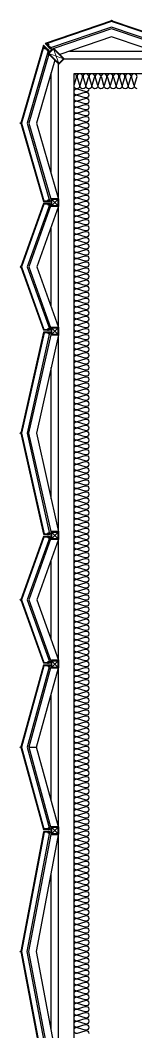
# Model space of a CAD drawing. Header units: millimetres. Extents: x -95754 to 177808, y 34455 to 149960.
# Drawn here: x 91700 to 92464, y 142776 to 149459 of the extents above; entities that cross this region are included whole.
import ezdxf

# ---------------------------------------------------------------- set-up
doc = ezdxf.new("R2010")
doc.units = ezdxf.units.MM
doc.header["$LTSCALE"] = 300
doc.linetypes.add('HID', pattern=[2.8, 1.8, -1])
for name, color, linetype in [('6FIN', 6, 'Continuous'), ('A-ELE', 7, 'Continuous'), ('A-하지철물', 55, 'Continuous'), ('alucobond', 4, 'Continuous'), ('ISL', 251, 'Continuous'), ('mold', 4, 'Continuous'), ('SHEET', 6, 'Continuous')]:
    doc.layers.add(name, color=color, linetype=linetype)
doc.layers.add('PIPE', color=3, linetype='Continuous', lineweight=5)

# ---------------------------------------------------------------- blocks, each defined once
blk = doc.blocks.new('EX-850-1')
at = {"layer": '6FIN', "elevation": 0}
for points in [[(3.2, 204.1), (46.8, 204.1, 0.414214), (50, 207.3), (50, 250.9, 0.414214), (46.8, 254.1), (3.2, 254.1, 0.414214), (0, 250.9), (0, 207.3, 0.414214)], [(896.8, 204.1), (853.2, 204.1, -0.414214), (850, 207.3), (850, 250.9, -0.414214), (853.2, 254.1), (896.8, 254.1, -0.414214), (900, 250.9), (900, 207.3, -0.414214)]]:
    blk.add_lwpolyline(points, format="xyb", close=True, dxfattribs=at)
at = {"layer": 'A-하지철물'}
for p, q in [((850, 254.1), (50, 254.1)), ((710.9, 204.1), (189.1, 204.1))]:
    blk.add_line(p, q, dxfattribs=at)
at = {"layer": 'A-하지철물', "elevation": 0}
for points in [[(49.9, 254.1), (450, 110.3), (850.1, 254.1)], [(50, 204.1), (50, 200.9), (450, 57.2), (850, 200.9), (850, 204.1)]]:
    blk.add_lwpolyline(points, dxfattribs=at)
at = {"layer": 'A-하지철물'}
blk.add_circle((450, 4.1), 4.07, dxfattribs=at)
at = {"layer": 'alucobond', "color": 251, "linetype": 'HID', "ltscale": 10}
for p, q in [((30.2, 185.1), (41.5, 185.1)), ((31.5, 182.4), (31.5, 187.8)), ((31.5, 186.6), (39.5, 186.6)), ((31.5, 183.6), (39.5, 183.6)), ((32, 189.3), (32.5, 189.3)), ((32, 180.9), (32.5, 180.9)), ((32.5, 180.9), (32.5, 189.3)), ((38, 182.7), (38, 187.4)), ((39.5, 182.7), (39.5, 187.4)), ((869.8, 185.1), (858.5, 185.1)), ((860.5, 182.7), (860.5, 187.4)), ((868.5, 186.6), (860.5, 186.6)), ((868.5, 183.6), (860.5, 183.6)), ((862, 182.7), (862, 187.4)), ((867.5, 180.9), (867.5, 189.3)), ((868, 189.3), (867.5, 189.3)), ((868, 180.9), (867.5, 180.9)), ((868.5, 182.4), (868.5, 187.8))]:
    blk.add_line(p, q, dxfattribs=at)
at = {"layer": 'alucobond'}
for p, q in [((32.5, 195.1), (36.5, 195.1)), ((867.5, 195.1), (863.5, 195.1))]:
    blk.add_line(p, q, dxfattribs=at)
at = {"layer": 'alucobond', "color": 251, "linetype": 'HID', "ltscale": 10}
for points in [[(32, 189.3), (31.5, 187.8)], [(32, 180.9), (31.5, 182.4)], [(868, 189.3), (868.5, 187.8)], [(868, 180.9), (868.5, 182.4)]]:
    blk.add_lwpolyline(points, dxfattribs=at)
at = {"layer": 'alucobond', "elevation": 0}
for points in [[(32.5, 195.1), (32.5, 154.1), (450, 4.1), (867.5, 154.1), (867.5, 195.1)], [(36.5, 195.1), (36.5, 156.9), (450, 8.3), (863.5, 156.9), (863.5, 195.1)]]:
    blk.add_lwpolyline(points, dxfattribs=at)
at = {"layer": 'alucobond', "color": 251, "linetype": 'HID', "ltscale": 10, "elevation": 0}
blk.add_lwpolyline([(36.5, 195.1), (450, 46.6), (863.5, 195.1)], dxfattribs=at)
at = {"layer": 'alucobond', "color": 251, "linetype": 'HID', "ltscale": 10}
for points in [[(39.5, 186.6, -0.666667), (39.5, 183.6, -1.5)], [(860.5, 186.6, 0.666667), (860.5, 183.6, 1.5)]]:
    blk.add_lwpolyline(points, format="xyb", dxfattribs=at)
for centre, start, end in [((38.7, 187.4), 0, 180), ((38.7, 182.7), 180, 0), ((861.3, 187.4), 0, 180), ((861.3, 182.7), 180, 0)]:
    blk.add_arc(centre, 0.75, start, end, dxfattribs=at)
at = {"layer": 'mold', "color": 4}
for points in [[(25, 204.1), (25, 202.6)], [(875, 204.1), (875, 202.6)]]:
    blk.add_lwpolyline(points, dxfattribs=at)
at = {"layer": 'SHEET', "color": 8}
for p, q in [((46.8, 250.9), (3.2, 207.3)), ((3.2, 250.9), (46.8, 207.3)), ((853.2, 250.9), (896.8, 207.3)), ((896.8, 250.9), (853.2, 207.3))]:
    blk.add_line(p, q, dxfattribs=at)
at = {"layer": 'SHEET', "color": 8, "elevation": 0}
for points in [[(3.2, 207.3), (46.8, 207.3), (46.8, 250.9), (3.2, 250.9)], [(896.8, 207.3), (853.2, 207.3), (853.2, 250.9), (896.8, 250.9)]]:
    blk.add_lwpolyline(points, close=True, dxfattribs=at)
blk = doc.blocks.new('EX-1350')
at = {"layer": '6FIN', "elevation": 0}
for points in [[(3.2, 204.1), (46.8, 204.1, 0.414214), (50, 207.3), (50, 250.9, 0.414214), (46.8, 254.1), (3.2, 254.1, 0.414214), (0, 250.9), (0, 207.3, 0.414214)], [(1396.8, 204.1), (1353.2, 204.1, -0.414214), (1350, 207.3), (1350, 250.9, -0.414214), (1353.2, 254.1), (1396.8, 254.1, -0.414214), (1400, 250.9), (1400, 207.3, -0.414214)]]:
    blk.add_lwpolyline(points, format="xyb", close=True, dxfattribs=at)
at = {"layer": 'A-하지철물'}
for p, q in [((1350, 254.1), (50, 254.1)), ((1133.9, 204.1), (266.1, 204.1))]:
    blk.add_line(p, q, dxfattribs=at)
at = {"layer": 'A-하지철물', "elevation": 0}
for points in [[(49.7, 252.7), (700, 106.6), (1350.3, 252.7)], [(50, 254.1), (50, 201.4), (700, 55.3), (1350, 201.4), (1350, 254.1)]]:
    blk.add_lwpolyline(points, dxfattribs=at)
at = {"layer": 'A-하지철물'}
blk.add_circle((700, 4.1), 4.07, dxfattribs=at)
at = {"layer": 'alucobond', "color": 251, "linetype": 'HID', "ltscale": 10}
for p, q in [((30.2, 185.1), (41.5, 185.1)), ((31.5, 182.4), (31.5, 187.8)), ((31.5, 186.6), (39.5, 186.6)), ((31.5, 183.6), (39.5, 183.6)), ((32, 189.3), (32.5, 189.3)), ((32, 180.9), (32.5, 180.9)), ((32.5, 180.9), (32.5, 189.3)), ((38, 182.7), (38, 187.4)), ((39.5, 182.7), (39.5, 187.4)), ((1369.8, 185.1), (1358.5, 185.1)), ((1360.5, 182.7), (1360.5, 187.4)), ((1368.5, 186.6), (1360.5, 186.6)), ((1368.5, 183.6), (1360.5, 183.6)), ((1362, 182.7), (1362, 187.4)), ((1367.5, 180.9), (1367.5, 189.3)), ((1368, 189.3), (1367.5, 189.3)), ((1368, 180.9), (1367.5, 180.9)), ((1368.5, 182.4), (1368.5, 187.8))]:
    blk.add_line(p, q, dxfattribs=at)
at = {"layer": 'alucobond'}
for p, q in [((32.5, 195.1), (36.5, 195.1)), ((1367.5, 195.1), (1363.5, 195.1))]:
    blk.add_line(p, q, dxfattribs=at)
at = {"layer": 'alucobond', "color": 251, "linetype": 'HID', "ltscale": 10, "elevation": 0}
for points in [[(32, 189.3), (31.5, 187.8)], [(32, 180.9), (31.5, 182.4)], [(36.5, 194.2), (700, 45.1), (1363.5, 194.2)], [(1368, 189.3), (1368.5, 187.8)], [(1368, 180.9), (1368.5, 182.4)]]:
    blk.add_lwpolyline(points, dxfattribs=at)
at = {"layer": 'alucobond', "elevation": 0}
for points in [[(32.5, 195.1), (32.5, 154.1), (700, 4.1), (1367.5, 154.1), (1367.5, 195.1)], [(36.5, 195.1), (36.5, 157.3), (700, 8.2), (1363.5, 157.3), (1363.5, 195.1)]]:
    blk.add_lwpolyline(points, dxfattribs=at)
at = {"layer": 'alucobond', "color": 251, "linetype": 'HID', "ltscale": 10, "elevation": 0}
for points in [[(39.5, 186.6, -0.666667), (39.5, 183.6, -1.5)], [(1360.5, 186.6, 0.666667), (1360.5, 183.6, 1.5)]]:
    blk.add_lwpolyline(points, format="xyb", dxfattribs=at)
at = {"layer": 'alucobond', "color": 251, "linetype": 'HID', "ltscale": 10}
for centre, start, end in [((38.7, 187.4), 0, 180), ((38.7, 182.7), 180, 0), ((1361.3, 187.4), 0, 180), ((1361.3, 182.7), 180, 0)]:
    blk.add_arc(centre, 0.75, start, end, dxfattribs=at)
at = {"layer": 'mold', "color": 4, "elevation": 0}
for points in [[(25, 204.1), (25, 202.6)], [(1375, 204.1), (1375, 202.6)]]:
    blk.add_lwpolyline(points, dxfattribs=at)
at = {"layer": 'SHEET', "color": 8}
for p, q in [((46.8, 250.9), (3.2, 207.3)), ((3.2, 250.9), (46.8, 207.3)), ((1353.2, 250.9), (1396.8, 207.3)), ((1396.8, 250.9), (1353.2, 207.3))]:
    blk.add_line(p, q, dxfattribs=at)
at = {"layer": 'SHEET', "color": 8, "elevation": 0}
for points in [[(3.2, 207.3), (46.8, 207.3), (46.8, 250.9), (3.2, 250.9)], [(1396.8, 207.3), (1353.2, 207.3), (1353.2, 250.9), (1396.8, 250.9)]]:
    blk.add_lwpolyline(points, close=True, dxfattribs=at)
blk = doc.blocks.new('EX-1100')
at = {"layer": '6FIN', "elevation": 0}
for points in [[(3.2, 204.1), (46.8, 204.1, 0.414214), (50, 207.3), (50, 250.9, 0.414214), (46.8, 254.1), (3.2, 254.1, 0.414214), (0, 250.9), (0, 207.3, 0.414214)], [(1146.8, 204.1), (1103.2, 204.1, -0.414214), (1100, 207.3), (1100, 250.9, -0.414214), (1103.2, 254.1), (1146.8, 254.1, -0.414214), (1150, 250.9), (1150, 207.3, -0.414214)]]:
    blk.add_lwpolyline(points, format="xyb", close=True, dxfattribs=at)
at = {"layer": 'A-하지철물'}
for p, q in [((1100, 254.1), (50, 254.1)), ((923.1, 204.1), (226.9, 204.1)), ((575, 55.9), (575, 107.8))]:
    blk.add_line(p, q, dxfattribs=at)
at = {"layer": 'A-하지철물', "elevation": 0}
blk.add_lwpolyline([(1100, 201.1), (1100, 253), (575, 107.8), (50, 253), (50, 201.1), (575, 55.9)], close=True, dxfattribs=at)
at = {"layer": 'A-하지철물'}
blk.add_circle((575, 4.1), 4.07, dxfattribs=at)
at = {"layer": 'alucobond', "color": 251, "linetype": 'HID', "ltscale": 10}
for p, q in [((30.2, 185.1), (41.5, 185.1)), ((31.5, 182.4), (31.5, 187.8)), ((31.5, 186.6), (39.5, 186.6)), ((31.5, 183.6), (39.5, 183.6)), ((32, 189.3), (32.5, 189.3)), ((32, 180.9), (32.5, 180.9)), ((32.5, 180.9), (32.5, 189.3)), ((38, 182.7), (38, 187.4)), ((39.5, 182.7), (39.5, 187.4)), ((1119.8, 185.1), (1108.5, 185.1)), ((1110.5, 182.7), (1110.5, 187.4)), ((1118.5, 186.6), (1110.5, 186.6)), ((1118.5, 183.6), (1110.5, 183.6)), ((1112, 182.7), (1112, 187.4)), ((1117.5, 180.9), (1117.5, 189.3)), ((1118, 189.3), (1117.5, 189.3)), ((1118, 180.9), (1117.5, 180.9)), ((1118.5, 182.4), (1118.5, 187.8))]:
    blk.add_line(p, q, dxfattribs=at)
at = {"layer": 'alucobond'}
for p, q in [((32.5, 195.1), (36.5, 195.1)), ((1117.5, 195.1), (1113.5, 195.1))]:
    blk.add_line(p, q, dxfattribs=at)
at = {"layer": 'alucobond', "color": 251, "linetype": 'HID', "ltscale": 10, "elevation": 0}
for points in [[(32, 189.3), (31.5, 187.8)], [(32, 180.9), (31.5, 182.4)], [(36.5, 194.5), (575, 45.6), (1113.5, 194.5)], [(1118, 189.3), (1118.5, 187.8)], [(1118, 180.9), (1118.5, 182.4)]]:
    blk.add_lwpolyline(points, dxfattribs=at)
at = {"layer": 'alucobond', "elevation": 0}
for points in [[(32.5, 195.1), (32.5, 154.1), (575, 4.1), (1117.5, 154.1), (1117.5, 195.1)], [(36.5, 195.1), (36.5, 157.1), (575, 8.2), (1113.5, 157.1), (1113.5, 195.1)], [(1113.5, 195.1), (1113.5, 157.2)]]:
    blk.add_lwpolyline(points, dxfattribs=at)
at = {"layer": 'alucobond', "color": 251, "linetype": 'HID', "ltscale": 10, "elevation": 0}
for points in [[(39.5, 186.6, -0.666667), (39.5, 183.6, -1.5)], [(1110.5, 186.6, 0.666667), (1110.5, 183.6, 1.5)]]:
    blk.add_lwpolyline(points, format="xyb", dxfattribs=at)
at = {"layer": 'alucobond', "color": 251, "linetype": 'HID', "ltscale": 10}
for centre, start, end in [((38.7, 187.4), 0, 180), ((38.7, 182.7), 180, 0), ((1111.3, 187.4), 0, 180), ((1111.3, 182.7), 180, 0)]:
    blk.add_arc(centre, 0.75, start, end, dxfattribs=at)
at = {"layer": 'mold', "color": 4, "elevation": 0}
for points in [[(25, 204.1), (25, 202.6)], [(1125, 204.1), (1125, 202.6)]]:
    blk.add_lwpolyline(points, dxfattribs=at)
at = {"layer": 'SHEET', "color": 8}
for p, q in [((46.8, 250.9), (3.2, 207.3)), ((3.2, 250.9), (46.8, 207.3)), ((1103.2, 250.9), (1146.8, 207.3)), ((1146.8, 250.9), (1103.2, 207.3))]:
    blk.add_line(p, q, dxfattribs=at)
at = {"layer": 'SHEET', "color": 8, "elevation": 0}
for points in [[(3.2, 207.3), (46.8, 207.3), (46.8, 250.9), (3.2, 250.9)], [(1146.8, 207.3), (1103.2, 207.3), (1103.2, 250.9), (1146.8, 250.9)]]:
    blk.add_lwpolyline(points, close=True, dxfattribs=at)
blk = doc.blocks.new('EX-1600')
at = {"layer": '6FIN', "elevation": 0}
for points in [[(3.2, 204.1), (46.8, 204.1, 0.414214), (50, 207.3), (50, 250.9, 0.414214), (46.8, 254.1), (3.2, 254.1, 0.414214), (0, 250.9), (0, 207.3, 0.414214)], [(1646.8, 204.1), (1603.2, 204.1, -0.414214), (1600, 207.3), (1600, 250.9, -0.414214), (1603.2, 254.1), (1646.8, 254.1, -0.414214), (1650, 250.9), (1650, 207.3, -0.414214)]]:
    blk.add_lwpolyline(points, format="xyb", close=True, dxfattribs=at)
at = {"layer": 'A-하지철물'}
for p, q in [((1600, 254.1), (50, 254.1)), ((1344, 204.1), (306, 204.1))]:
    blk.add_line(p, q, dxfattribs=at)
at = {"layer": 'A-하지철물', "elevation": 0}
for points in [[(41.9, 254.1), (825, 105.8), (1608.1, 254.1)], [(50, 204.1), (50, 201.6), (825, 55), (1600, 201.6), (1600, 204.1)]]:
    blk.add_lwpolyline(points, dxfattribs=at)
at = {"layer": 'A-하지철물'}
blk.add_circle((825, 4.1), 4.07, dxfattribs=at)
at = {"layer": 'alucobond', "color": 251, "linetype": 'HID', "ltscale": 10}
for p, q in [((30.2, 185.1), (41.5, 185.1)), ((31.5, 182.4), (31.5, 187.8)), ((31.5, 186.6), (39.5, 186.6)), ((31.5, 183.6), (39.5, 183.6)), ((32, 189.3), (32.5, 189.3)), ((32, 180.9), (32.5, 180.9)), ((32.5, 180.9), (32.5, 189.3)), ((38, 182.7), (38, 187.4)), ((39.5, 182.7), (39.5, 187.4)), ((1619.8, 185.1), (1608.5, 185.1)), ((1610.5, 182.7), (1610.5, 187.4)), ((1618.5, 186.6), (1610.5, 186.6)), ((1618.5, 183.6), (1610.5, 183.6)), ((1612, 182.7), (1612, 187.4)), ((1617.5, 180.9), (1617.5, 189.3)), ((1618, 189.3), (1617.5, 189.3)), ((1618, 180.9), (1617.5, 180.9)), ((1618.5, 182.4), (1618.5, 187.8))]:
    blk.add_line(p, q, dxfattribs=at)
at = {"layer": 'alucobond'}
for p, q in [((32.5, 195.1), (36.5, 195.1)), ((1617.5, 195.1), (1613.5, 195.1))]:
    blk.add_line(p, q, dxfattribs=at)
at = {"layer": 'alucobond', "color": 251, "linetype": 'HID', "ltscale": 10}
for points in [[(32, 189.3), (31.5, 187.8)], [(32, 180.9), (31.5, 182.4)]]:
    blk.add_lwpolyline(points, dxfattribs=at)
at = {"layer": 'alucobond', "elevation": 0}
for points in [[(32.5, 195.1), (32.5, 154.1), (825, 4.1), (1617.5, 154.1), (1617.5, 195.1)], [(36.5, 195.1), (36.5, 157.4), (825, 8.1), (1613.5, 157.4), (1613.5, 195.1)]]:
    blk.add_lwpolyline(points, dxfattribs=at)
at = {"layer": 'alucobond', "color": 251, "linetype": 'HID', "ltscale": 10, "elevation": 0}
for points in [[(36.5, 194), (825, 44.8), (1613.5, 194)], [(1618, 189.3), (1618.5, 187.8)], [(1618, 180.9), (1618.5, 182.4)]]:
    blk.add_lwpolyline(points, dxfattribs=at)
at = {"layer": 'alucobond', "color": 251, "linetype": 'HID', "ltscale": 10}
blk.add_lwpolyline([(39.5, 186.6, -0.666667), (39.5, 183.6, -1.5)], format="xyb", dxfattribs=at)
at = {"layer": 'alucobond', "color": 251, "linetype": 'HID', "ltscale": 10, "elevation": 0}
blk.add_lwpolyline([(1610.5, 186.6, 0.666667), (1610.5, 183.6, 1.5)], format="xyb", dxfattribs=at)
at = {"layer": 'alucobond', "color": 251, "linetype": 'HID', "ltscale": 10}
for centre, start, end in [((38.7, 187.4), 0, 180), ((38.7, 182.7), 180, 0), ((1611.3, 187.4), 0, 180), ((1611.3, 182.7), 180, 0)]:
    blk.add_arc(centre, 0.75, start, end, dxfattribs=at)
at = {"layer": 'mold', "color": 4}
blk.add_lwpolyline([(25, 204.1), (25, 202.6)], dxfattribs=at)
at = {"layer": 'mold', "color": 4, "elevation": 0}
blk.add_lwpolyline([(1625, 204.1), (1625, 202.6)], dxfattribs=at)
at = {"layer": 'SHEET', "color": 8}
for p, q in [((46.8, 250.9), (3.2, 207.3)), ((3.2, 250.9), (46.8, 207.3)), ((1603.2, 250.9), (1646.8, 207.3)), ((1646.8, 250.9), (1603.2, 207.3))]:
    blk.add_line(p, q, dxfattribs=at)
at = {"layer": 'SHEET', "color": 8, "elevation": 0}
for points in [[(3.2, 207.3), (46.8, 207.3), (46.8, 250.9), (3.2, 250.9)], [(1646.8, 207.3), (1603.2, 207.3), (1603.2, 250.9), (1646.8, 250.9)]]:
    blk.add_lwpolyline(points, close=True, dxfattribs=at)
blk = doc.blocks.new('A$C604a228c')
at = {"layer": '6FIN', "elevation": 0}
for points in [[(186.8, 1011.4), (217.6, 1042.3, -0.414214), (222.2, 1042.3), (288.4, 976.1, -0.414214), (288.4, 971.5), (257.5, 940.7, -0.414214), (253, 940.7), (186.8, 1006.9, -0.414214)], [(204.1, 3.2), (204.1, 46.8, -0.414214), (207.3, 50), (250.9, 50, -0.414214), (254.1, 46.8), (254.1, 3.2, -0.414214), (250.9, 0), (207.3, 0, -0.414214)]]:
    blk.add_lwpolyline(points, format="xyb", close=True, dxfattribs=at)
at = {"layer": 'A-하지철물'}
for p, q in [((325.6, 1025), (882.6, 1025)), ((254.1, 50), (254.1, 940)), ((289.1, 975), (1029.1, 975)), ((204.1, 219.2), (204.1, 880.8))]:
    blk.add_line(p, q, dxfattribs=at)
at = {"layer": 'A-하지철물', "elevation": 0}
for points in [[(1029.1, 1025), (1029.1, 1028.1), (604.1, 1172.2), (221.8, 1042.6)], [(1022.3, 977.6), (604.1, 1119.4), (261.2, 1003.2)], [(188.2, 1005.5), (56.1, 550), (204.2, 39.3)], [(228.5, 965.2), (108.2, 550), (254.1, 46.7)]]:
    blk.add_lwpolyline(points, dxfattribs=at)
at = {"layer": 'A-하지철물'}
for centre in [(604.1, 1225), (4.1, 550)]:
    blk.add_circle(centre, 4.07, dxfattribs=at)
at = {"layer": 'alucobond', "color": 251, "linetype": 'HID', "ltscale": 10}
for p, q in [((185.1, 1069.8), (185.1, 1058.5)), ((159.3, 1044), (170.6, 1044)), ((160.6, 1046.7), (160.6, 1041.3)), ((160.6, 1045.5), (168.6, 1045.5)), ((160.6, 1042.5), (168.6, 1042.5)), ((161.1, 1048.2), (161.6, 1048.2)), ((161.1, 1039.8), (161.6, 1039.8)), ((161.6, 1048.2), (161.6, 1039.8)), ((167.1, 1046.4), (167.1, 1041.6)), ((168.6, 1046.4), (168.6, 1041.6)), ((176.9, 1031.7), (180.2, 1028.4)), ((185.1, 1036.6), (177.1, 1028.6)), ((183.1, 1036.7), (177.5, 1031.1)), ((177.9, 1032.8), (181.3, 1029.4)), ((185.3, 1034.6), (179.6, 1029)), ((180.9, 1038.3), (180.5, 1037.9)), ((180.5, 1037.9), (186.5, 1032)), ((180.9, 1068), (180.9, 1067.5)), ((180.9, 1067.5), (189.3, 1067.5)), ((182.3, 1037.6), (186.1, 1033.8)), ((182.4, 1068.5), (187.8, 1068.5)), ((182.7, 1062), (187.4, 1062)), ((182.7, 1060.5), (187.4, 1060.5)), ((183.6, 1068.5), (183.6, 1060.5)), ((186.8, 1032.4), (186.5, 1032)), ((186.6, 1068.5), (186.6, 1060.5)), ((189.3, 1068), (189.3, 1067.5)), ((190.8, 1048.2), (191.1, 1048.6)), ((191.1, 1048.6), (197.1, 1042.6)), ((191.5, 1046.8), (195.3, 1043)), ((192.3, 1045.9), (198, 1051.6)), ((192.5, 1044), (200.5, 1052)), ((194.4, 1043.8), (200.1, 1049.5)), ((196.3, 1051.1), (199.7, 1047.8)), ((196.7, 1042.3), (197.1, 1042.6)), ((197.4, 1052.2), (200.7, 1048.9)), ((180.9, 32.5), (189.3, 32.5)), ((180.9, 32), (180.9, 32.5)), ((182.4, 31.5), (187.8, 31.5)), ((182.7, 39.5), (187.4, 39.5)), ((182.7, 38), (187.4, 38)), ((183.6, 31.5), (183.6, 39.5)), ((185.1, 30.2), (185.1, 41.5)), ((186.6, 31.5), (186.6, 39.5)), ((189.3, 32), (189.3, 32.5))]:
    blk.add_line(p, q, dxfattribs=at)
at = {"layer": 'alucobond'}
for p, q in [((190.3, 1027.5), (187.8, 1025)), ((201.6, 1038.8), (204, 1041.3)), ((195.1, 32.5), (195.1, 36.5))]:
    blk.add_line(p, q, dxfattribs=at)
at = {"layer": 'alucobond', "elevation": 0}
for points in [[(1046.6, 1033.9), (1046.6, 1075), (604.1, 1225), (163.9, 1075.8), (201.2, 1038.5)], [(1042.6, 1033.9), (1042.6, 1072.1), (604.1, 1220.8), (171.3, 1074.1), (204, 1041.3)], [(190.6, 1027.9), (153.4, 1065.1), (4.1, 550), (154.1, 32.5), (195.1, 32.5)], [(187.8, 1025), (155.3, 1057.5), (8.2, 550), (157.1, 36.5), (195.1, 36.5)]]:
    blk.add_lwpolyline(points, dxfattribs=at)
at = {"layer": 'alucobond', "color": 251, "linetype": 'HID', "ltscale": 10, "elevation": 0}
for points in [[(1042.6, 1034.1), (604.1, 1182.8), (201.2, 1046.2)], [(183.9, 1026.8), (45.7, 550), (194.6, 36.5)], [(161.1, 1048.2), (160.6, 1046.7)], [(161.1, 1039.8), (160.6, 1041.3)], [(180.9, 1068), (182.4, 1068.5)], [(180.9, 1038.3), (182.3, 1037.6)], [(186.8, 1032.4), (186.1, 1033.8)], [(189.3, 1068), (187.8, 1068.5)], [(190.8, 1048.2), (191.5, 1046.8)], [(196.7, 1042.3), (195.3, 1043)], [(180.9, 32), (182.4, 31.5)], [(189.3, 32), (187.8, 31.5)]]:
    blk.add_lwpolyline(points, dxfattribs=at)
at = {"layer": 'alucobond', "elevation": 0}
for points in [[(202.2, 1026.8), (201.2, 1027.9), (209.3, 1036), (177, 1068.3), (180.8, 1076.4), (182.2, 1075.8), (178.8, 1068.7), (211.4, 1036)], [(202.2, 1026.8), (201.2, 1027.9), (193, 1019.8), (160.7, 1052.1), (153.4, 1048.6), (154, 1047.2), (160.4, 1050.3), (193, 1017.6)]]:
    blk.add_lwpolyline(points, close=True, dxfattribs=at)
at = {"layer": 'alucobond', "color": 251, "linetype": 'HID', "ltscale": 10, "elevation": 0}
for points in [[(168.6, 1042.5, 0.666667), (168.6, 1045.5, 1.5)], [(179.6, 1029, -0.666667), (177.5, 1031.1, -1.5)], [(186.6, 1060.5, -0.666667), (183.6, 1060.5, -1.5)], [(200.1, 1049.5, 0.666667), (198, 1051.6, 1.5)], [(186.6, 39.5, 0.666667), (183.6, 39.5, 1.5)]]:
    blk.add_lwpolyline(points, format="xyb", dxfattribs=at)
at = {"layer": 'alucobond', "color": 251, "linetype": 'HID', "ltscale": 10}
for centre, start, end in [((167.8, 1046.4), 0, 180), ((167.8, 1041.6), 180, 0), ((177.4, 1032.2), 45, 225), ((180.7, 1028.9), 225, 45), ((182.7, 1061.3), 90, 270), ((187.4, 1061.3), 270, 90), ((196.8, 1051.7), 45, 225), ((200.2, 1048.3), 225, 45), ((182.7, 38.7), 90, 270), ((187.4, 38.7), 270, 90)]:
    blk.add_arc(centre, 0.75, start, end, dxfattribs=at)
at = {"layer": 'mold', "color": 4, "elevation": 0}
blk.add_lwpolyline([(204.1, 25), (202.6, 25)], dxfattribs=at)
at = {"layer": 'PIPE', "color": 1}
for p, q in [((286.1, 973.8), (189.1, 1009.2)), ((286.1, 973.8), (189.1, 1009.2)), ((217.6, 1042.3), (219.9, 1044.5)), ((222.2, 1042.3), (219.9, 1044.5)), ((255.3, 943), (219.9, 1040)), ((255.3, 943), (219.9, 1040))]:
    blk.add_line(p, q, dxfattribs=at)
at = {"layer": 'PIPE', "elevation": 0}
blk.add_lwpolyline([(217.6, 1042.3), (186.8, 1011.4, 0.414214), (186.8, 1006.9), (253, 940.7, 0.414214), (257.5, 940.7), (288.4, 971.5, 0.414214), (288.4, 976.1), (222.2, 1042.3, 0.414214)], format="xyb", close=True, dxfattribs=at)
blk.add_lwpolyline([(219.9, 1040), (189.1, 1009.2), (255.3, 943), (286.1, 973.8)], close=True, dxfattribs=at)
at = {"layer": 'SHEET', "color": 8}
for p, q in [((250.9, 46.8), (207.3, 3.2)), ((250.9, 3.2), (207.3, 46.8))]:
    blk.add_line(p, q, dxfattribs=at)
at = {"layer": 'SHEET', "color": 8, "elevation": 0}
for points in [[(189.1, 1009.2), (219.9, 1040), (286.1, 973.8), (255.3, 943)], [(207.3, 3.2), (207.3, 46.8), (250.9, 46.8), (250.9, 3.2)]]:
    blk.add_lwpolyline(points, close=True, dxfattribs=at)

msp = doc.modelspace()

# ---------------------------------------------------------------- linework, layer by layer
at = {"layer": 'ISL', "elevation": 0}
msp.add_lwpolyline([(98853.6, 149105), (92053.6, 149105), (92053.6, 123835)], dxfattribs=at)
for points in [[(92473.6, 149005, -0.509267), (92455.9, 149029.3), (92471.2, 149080.8, 1.372593), (92435.9, 149080.8), (92451.2, 149029.3, -0.509267), (92433.6, 149005, -0.509267), (92415.9, 149029.3), (92431.2, 149080.8, 1.372593), (92395.9, 149080.8), (92411.2, 149029.3, -0.509267), (92393.6, 149005, -0.509267), (92375.9, 149029.3), (92391.2, 149080.8, 1.372593), (92355.9, 149080.8), (92371.2, 149029.3, -0.509267), (92353.6, 149005, -0.509267), (92335.9, 149029.3), (92351.2, 149080.8, 1.372593), (92315.9, 149080.8), (92331.2, 149029.3, -0.509267), (92313.6, 149005, -0.509267), (92295.9, 149029.3), (92311.2, 149080.8, 1.372593), (92275.9, 149080.8), (92291.2, 149029.3, -0.509267), (92273.6, 149005, -0.509267), (92255.9, 149029.3), (92271.2, 149080.8, 1.372593), (92235.9, 149080.8), (92251.2, 149029.3, -0.509267), (92233.6, 149005, -0.509267), (92215.9, 149029.3), (92231.2, 149080.8, 1.372593), (92195.9, 149080.8), (92211.2, 149029.3, -0.509267), (92193.6, 149005, -0.509267), (92175.9, 149029.3), (92191.2, 149080.8, 1.372593), (92155.9, 149080.8), (92171.2, 149029.3, -0.509267), (92153.6, 149005, -0.509267), (92135.9, 149029.3), (92151.2, 149080.8, 1.372593), (92115.9, 149080.8), (92131.2, 149029.3, -0.509267), (92113.6, 149005, -0.509267), (92095.9, 149029.3), (92111.2, 149080.8, 1.372593), (92075.9, 149080.8), (92091.2, 149029.3, -0.509267), (92073.6, 149005, -0.509267), (92055.9, 149029.3), (92071.2, 149080.8, 0.508361), (92053.6, 149105, 0.508361)], [(92153.6, 149005, -0.509267), (92129.3, 148987.3), (92077.8, 149002.7, 1.372593), (92077.8, 148967.3), (92129.3, 148982.7, -0.509267), (92153.6, 148965, -0.509267), (92129.3, 148947.3), (92077.8, 148962.7, 1.372593), (92077.8, 148927.3), (92129.3, 148942.7, -0.509267), (92153.6, 148925, -0.509267), (92129.3, 148907.3), (92077.8, 148922.7, 1.372593), (92077.8, 148887.3), (92129.3, 148902.7, -0.509267), (92153.6, 148885, -0.509267), (92129.3, 148867.3), (92077.8, 148882.7, 1.372593), (92077.8, 148847.3), (92129.3, 148862.7, -0.509267), (92153.6, 148845, -0.509267), (92129.3, 148827.3), (92077.8, 148842.7, 1.372593), (92077.8, 148807.3), (92129.3, 148822.7, -0.509267), (92153.6, 148805, -0.509267), (92129.3, 148787.3), (92077.8, 148802.7, 1.372593), (92077.8, 148767.3), (92129.3, 148782.7, -0.509267), (92153.6, 148765, -0.509267), (92129.3, 148747.3), (92077.8, 148762.7, 1.372593), (92077.8, 148727.3), (92129.3, 148742.7, -0.509267), (92153.6, 148725, -0.509267), (92129.3, 148707.3), (92077.8, 148722.7, 1.372593), (92077.8, 148687.3), (92129.3, 148702.7, -0.509267), (92153.6, 148685, -0.509267), (92129.3, 148667.3), (92077.8, 148682.7, 1.372593), (92077.8, 148647.3), (92129.3, 148662.7, -0.509267), (92153.6, 148645, -0.509267), (92129.3, 148627.3), (92077.8, 148642.7, 1.372593), (92077.8, 148607.3), (92129.3, 148622.7, -0.509267), (92153.6, 148605, -0.509267), (92129.3, 148587.3), (92077.8, 148602.7, 1.372593), (92077.8, 148567.3), (92129.3, 148582.7, -0.509267), (92153.6, 148565, -0.509267), (92129.3, 148547.3), (92077.8, 148562.7, 1.372593), (92077.8, 148527.3), (92129.3, 148542.7, -0.509267), (92153.6, 148525, -0.509267), (92129.3, 148507.3), (92077.8, 148522.7, 1.372593), (92077.8, 148487.3), (92129.3, 148502.7, -0.509267), (92153.6, 148485, -0.509267), (92129.3, 148467.3), (92077.8, 148482.7, 1.372593), (92077.8, 148447.3), (92129.3, 148462.7, -0.509267), (92153.6, 148445, -0.509267), (92129.3, 148427.3), (92077.8, 148442.7, 1.372593), (92077.8, 148407.3), (92129.3, 148422.7, -0.509267), (92153.6, 148405, -0.509267), (92129.3, 148387.3), (92077.8, 148402.7, 1.372593), (92077.8, 148367.3), (92129.3, 148382.7, -0.509267), (92153.6, 148365, -0.509267), (92129.3, 148347.3), (92077.8, 148362.7, 1.372593), (92077.8, 148327.3), (92129.3, 148342.7, -0.509267), (92153.6, 148325, -0.509267), (92129.3, 148307.3), (92077.8, 148322.7, 1.372593), (92077.8, 148287.3), (92129.3, 148302.7, -0.509267), (92153.6, 148285, -0.509267), (92129.3, 148267.3), (92077.8, 148282.7, 1.372593), (92077.8, 148247.3), (92129.3, 148262.7, -0.509267), (92153.6, 148245, -0.509267), (92129.3, 148227.3), (92077.8, 148242.7, 1.372593), (92077.8, 148207.3), (92129.3, 148222.7, -0.509267), (92153.6, 148205, -0.509267), (92129.3, 148187.3), (92077.8, 148202.7, 1.372593), (92077.8, 148167.3), (92129.3, 148182.7, -0.509267), (92153.6, 148165, -0.509267), (92129.3, 148147.3), (92077.8, 148162.7, 1.372593), (92077.8, 148127.3), (92129.3, 148142.7, -0.509267), (92153.6, 148125, -0.509267), (92129.3, 148107.3), (92077.8, 148122.7, 1.372593), (92077.8, 148087.3), (92129.3, 148102.7, -0.509267), (92153.6, 148085, -0.509267), (92129.3, 148067.3), (92077.8, 148082.7, 1.372593), (92077.8, 148047.3), (92129.3, 148062.7, -0.509267), (92153.6, 148045, -0.509267), (92129.3, 148027.3), (92077.8, 148042.7, 1.372593), (92077.8, 148007.3), (92129.3, 148022.7, -0.509267), (92153.6, 148005, -0.509267), (92129.3, 147987.3), (92077.8, 148002.7, 1.372593), (92077.8, 147967.3), (92129.3, 147982.7, -0.509267), (92153.6, 147965, -0.509267), (92129.3, 147947.3), (92077.8, 147962.7, 1.372593), (92077.8, 147927.3), (92129.3, 147942.7, -0.509267), (92153.6, 147925, -0.509267), (92129.3, 147907.3), (92077.8, 147922.7, 1.372593), (92077.8, 147887.3), (92129.3, 147902.7, -0.509267), (92153.6, 147885, -0.509267), (92129.3, 147867.3), (92077.8, 147882.7, 1.372593), (92077.8, 147847.3), (92129.3, 147862.7, -0.509267), (92153.6, 147845, -0.509267), (92129.3, 147827.3), (92077.8, 147842.7, 1.372593), (92077.8, 147807.3), (92129.3, 147822.7, -0.509267), (92153.6, 147805, -0.509267), (92129.3, 147787.3), (92077.8, 147802.7, 1.372593), (92077.8, 147767.3), (92129.3, 147782.7, -0.509267), (92153.6, 147765, -0.509267), (92129.3, 147747.3), (92077.8, 147762.7, 1.372593), (92077.8, 147727.3), (92129.3, 147742.7, -0.509267), (92153.6, 147725, -0.509267), (92129.3, 147707.3), (92077.8, 147722.7, 1.372593), (92077.8, 147687.3), (92129.3, 147702.7, -0.509267), (92153.6, 147685, -0.509267), (92129.3, 147667.3), (92077.8, 147682.7, 1.372593), (92077.8, 147647.3), (92129.3, 147662.7, -0.509267), (92153.6, 147645, -0.509267), (92129.3, 147627.3), (92077.8, 147642.7, 1.372593), (92077.8, 147607.3), (92129.3, 147622.7, -0.509267), (92153.6, 147605, -0.509267), (92129.3, 147587.3), (92077.8, 147602.7, 1.372593), (92077.8, 147567.3), (92129.3, 147582.7, -0.509267), (92153.6, 147565, -0.509267), (92129.3, 147547.3), (92077.8, 147562.7, 1.372593), (92077.8, 147527.3), (92129.3, 147542.7, -0.509267), (92153.6, 147525, -0.509267), (92129.3, 147507.3), (92077.8, 147522.7, 1.372593), (92077.8, 147487.3), (92129.3, 147502.7, -0.509267), (92153.6, 147485, -0.509267), (92129.3, 147467.3), (92077.8, 147482.7, 1.372593), (92077.8, 147447.3), (92129.3, 147462.7, -0.509267), (92153.6, 147445, -0.509267), (92129.3, 147427.3), (92077.8, 147442.7, 1.372593), (92077.8, 147407.3), (92129.3, 147422.7, -0.509267), (92153.6, 147405, -0.509267), (92129.3, 147387.3), (92077.8, 147402.7, 1.372593), (92077.8, 147367.3), (92129.3, 147382.7, -0.509267), (92153.6, 147365, -0.509267), (92129.3, 147347.3), (92077.8, 147362.7, 1.372593), (92077.8, 147327.3), (92129.3, 147342.7, -0.509267), (92153.6, 147325, -0.509267), (92129.3, 147307.3), (92077.8, 147322.7, 1.372593), (92077.8, 147287.3), (92129.3, 147302.7, -0.509267), (92153.6, 147285, -0.509267), (92129.3, 147267.3), (92077.8, 147282.7, 1.372593), (92077.8, 147247.3), (92129.3, 147262.7, -0.509267), (92153.6, 147245, -0.509267), (92129.3, 147227.3), (92077.8, 147242.7, 1.372593), (92077.8, 147207.3), (92129.3, 147222.7, -0.509267), (92153.6, 147205, -0.509267), (92129.3, 147187.3), (92077.8, 147202.7, 1.372593), (92077.8, 147167.3), (92129.3, 147182.7, -0.509267), (92153.6, 147165, -0.509267), (92129.3, 147147.3), (92077.8, 147162.7, 1.372593), (92077.8, 147127.3), (92129.3, 147142.7, -0.509267), (92153.6, 147125, -0.509267), (92129.3, 147107.3), (92077.8, 147122.7, 1.372593), (92077.8, 147087.3), (92129.3, 147102.7, -0.509267), (92153.6, 147085, -0.509267), (92129.3, 147067.3), (92077.8, 147082.7, 1.372593), (92077.8, 147047.3), (92129.3, 147062.7, -0.509267), (92153.6, 147045, -0.509267), (92129.3, 147027.3), (92077.8, 147042.7, 1.372593), (92077.8, 147007.3), (92129.3, 147022.7, -0.509267), (92153.6, 147005, -0.509267), (92129.3, 146987.3), (92077.8, 147002.7, 1.372593), (92077.8, 146967.3), (92129.3, 146982.7, -0.509267), (92153.6, 146965, -0.509267), (92129.3, 146947.3), (92077.8, 146962.7, 1.372593), (92077.8, 146927.3), (92129.3, 146942.7, -0.509267), (92153.6, 146925, -0.509267), (92129.3, 146907.3), (92077.8, 146922.7, 1.372593), (92077.8, 146887.3), (92129.3, 146902.7, -0.509267), (92153.6, 146885, -0.509267), (92129.3, 146867.3), (92077.8, 146882.7, 1.372593), (92077.8, 146847.3), (92129.3, 146862.7, -0.509267), (92153.6, 146845, -0.509267), (92129.3, 146827.3), (92077.8, 146842.7, 1.372593), (92077.8, 146807.3), (92129.3, 146822.7, -0.509267), (92153.6, 146805, -0.509267), (92129.3, 146787.3), (92077.8, 146802.7, 1.372593), (92077.8, 146767.3), (92129.3, 146782.7, -0.509267), (92153.6, 146765, -0.509267), (92129.3, 146747.3), (92077.8, 146762.7, 1.372593), (92077.8, 146727.3), (92129.3, 146742.7, -0.509267), (92153.6, 146725, -0.509267), (92129.3, 146707.3), (92077.8, 146722.7, 1.372593), (92077.8, 146687.3), (92129.3, 146702.7, -0.509267), (92153.6, 146685, -0.509267), (92129.3, 146667.3), (92077.8, 146682.7, 1.372593), (92077.8, 146647.3), (92129.3, 146662.7, -0.509267), (92153.6, 146645, -0.509267), (92129.3, 146627.3), (92077.8, 146642.7, 1.372593), (92077.8, 146607.3), (92129.3, 146622.7, -0.509267), (92153.6, 146605, -0.509267), (92129.3, 146587.3), (92077.8, 146602.7, 1.372593), (92077.8, 146567.3), (92129.3, 146582.7, -0.509267), (92153.6, 146565, -0.509267), (92129.3, 146547.3), (92077.8, 146562.7, 1.372593), (92077.8, 146527.3), (92129.3, 146542.7, -0.509267), (92153.6, 146525, -0.509267), (92129.3, 146507.3), (92077.8, 146522.7, 1.372593), (92077.8, 146487.3), (92129.3, 146502.7, -0.509267), (92153.6, 146485, -0.509267), (92129.3, 146467.3), (92077.8, 146482.7, 1.372593), (92077.8, 146447.3), (92129.3, 146462.7, -0.509267), (92153.6, 146445, -0.509267), (92129.3, 146427.3), (92077.8, 146442.7, 1.372593), (92077.8, 146407.3), (92129.3, 146422.7, -0.509267), (92153.6, 146405, -0.509267), (92129.3, 146387.3), (92077.8, 146402.7, 1.372593), (92077.8, 146367.3), (92129.3, 146382.7, -0.509267), (92153.6, 146365, -0.509267), (92129.3, 146347.3), (92077.8, 146362.7, 1.372593), (92077.8, 146327.3), (92129.3, 146342.7, -0.509267), (92153.6, 146325, -0.509267), (92129.3, 146307.3), (92077.8, 146322.7, 1.372593), (92077.8, 146287.3), (92129.3, 146302.7, -0.509267), (92153.6, 146285, -0.509267), (92129.3, 146267.3), (92077.8, 146282.7, 1.372593), (92077.8, 146247.3), (92129.3, 146262.7, -0.509267), (92153.6, 146245, -0.509267), (92129.3, 146227.3), (92077.8, 146242.7, 1.372593), (92077.8, 146207.3), (92129.3, 146222.7, -0.509267), (92153.6, 146205, -0.509267), (92129.3, 146187.3), (92077.8, 146202.7, 1.372593), (92077.8, 146167.3), (92129.3, 146182.7, -0.509267), (92153.6, 146165, -0.509267), (92129.3, 146147.3), (92077.8, 146162.7, 1.372593), (92077.8, 146127.3), (92129.3, 146142.7, -0.509267), (92153.6, 146125, -0.509267), (92129.3, 146107.3), (92077.8, 146122.7, 1.372593), (92077.8, 146087.3), (92129.3, 146102.7, -0.509267), (92153.6, 146085, -0.509267), (92129.3, 146067.3), (92077.8, 146082.7, 1.372593), (92077.8, 146047.3), (92129.3, 146062.7, -0.509267), (92153.6, 146045, -0.509267), (92129.3, 146027.3), (92077.8, 146042.7, 1.372593), (92077.8, 146007.3), (92129.3, 146022.7, -0.509267), (92153.6, 146005, -0.509267), (92129.3, 145987.3), (92077.8, 146002.7, 1.372593), (92077.8, 145967.3), (92129.3, 145982.7, -0.509267), (92153.6, 145965, -0.509267), (92129.3, 145947.3), (92077.8, 145962.7, 1.372593), (92077.8, 145927.3), (92129.3, 145942.7, -0.509267), (92153.6, 145925, -0.509267), (92129.3, 145907.3), (92077.8, 145922.7, 1.372593), (92077.8, 145887.3), (92129.3, 145902.7, -0.509267), (92153.6, 145885, -0.509267), (92129.3, 145867.3), (92077.8, 145882.7, 1.372593), (92077.8, 145847.3), (92129.3, 145862.7, -0.509267), (92153.6, 145845, -0.509267), (92129.3, 145827.3), (92077.8, 145842.7, 1.372593), (92077.8, 145807.3), (92129.3, 145822.7, -0.509267), (92153.6, 145805, -0.509267), (92129.3, 145787.3), (92077.8, 145802.7, 1.372593), (92077.8, 145767.3), (92129.3, 145782.7, -0.509267), (92153.6, 145765, -0.509267), (92129.3, 145747.3), (92077.8, 145762.7, 1.372593), (92077.8, 145727.3), (92129.3, 145742.7, -0.509267), (92153.6, 145725, -0.509267), (92129.3, 145707.3), (92077.8, 145722.7, 1.372593), (92077.8, 145687.3), (92129.3, 145702.7, -0.509267), (92153.6, 145685, -0.509267), (92129.3, 145667.3), (92077.8, 145682.7, 1.372593), (92077.8, 145647.3), (92129.3, 145662.7, -0.509267), (92153.6, 145645, -0.509267), (92129.3, 145627.3), (92077.8, 145642.7, 1.372593), (92077.8, 145607.3), (92129.3, 145622.7, -0.509267), (92153.6, 145605, -0.509267), (92129.3, 145587.3), (92077.8, 145602.7, 1.372593), (92077.8, 145567.3), (92129.3, 145582.7, -0.509267), (92153.6, 145565, -0.509267), (92129.3, 145547.3), (92077.8, 145562.7, 1.372593), (92077.8, 145527.3), (92129.3, 145542.7, -0.509267), (92153.6, 145525, -0.509267), (92129.3, 145507.3), (92077.8, 145522.7, 1.372593), (92077.8, 145487.3), (92129.3, 145502.7, -0.509267), (92153.6, 145485, -0.509267), (92129.3, 145467.3), (92077.8, 145482.7, 1.372593), (92077.8, 145447.3), (92129.3, 145462.7, -0.509267), (92153.6, 145445, -0.509267), (92129.3, 145427.3), (92077.8, 145442.7, 1.372593), (92077.8, 145407.3), (92129.3, 145422.7, -0.509267), (92153.6, 145405, -0.509267), (92129.3, 145387.3), (92077.8, 145402.7, 1.372593), (92077.8, 145367.3), (92129.3, 145382.7, -0.509267), (92153.6, 145365, -0.509267), (92129.3, 145347.3), (92077.8, 145362.7, 1.372593), (92077.8, 145327.3), (92129.3, 145342.7, -0.509267), (92153.6, 145325, -0.509267), (92129.3, 145307.3), (92077.8, 145322.7, 1.372593), (92077.8, 145287.3), (92129.3, 145302.7, -0.509267), (92153.6, 145285, -0.509267), (92129.3, 145267.3), (92077.8, 145282.7, 1.372593), (92077.8, 145247.3), (92129.3, 145262.7, -0.509267), (92153.6, 145245, -0.509267), (92129.3, 145227.3), (92077.8, 145242.7, 1.372593), (92077.8, 145207.3), (92129.3, 145222.7, -0.509267), (92153.6, 145205, -0.509267), (92129.3, 145187.3), (92077.8, 145202.7, 1.372593), (92077.8, 145167.3), (92129.3, 145182.7, -0.509267), (92153.6, 145165, -0.509267), (92129.3, 145147.3), (92077.8, 145162.7, 1.372593), (92077.8, 145127.3), (92129.3, 145142.7, -0.509267), (92153.6, 145125, -0.509267), (92129.3, 145107.3), (92077.8, 145122.7, 1.372593), (92077.8, 145087.3), (92129.3, 145102.7, -0.509267), (92153.6, 145085, -0.509267), (92129.3, 145067.3), (92077.8, 145082.7, 1.372593), (92077.8, 145047.3), (92129.3, 145062.7, -0.509267), (92153.6, 145045, -0.509267), (92129.3, 145027.3), (92077.8, 145042.7, 1.372593), (92077.8, 145007.3), (92129.3, 145022.7, -0.509267), (92153.6, 145005, -0.509267), (92129.3, 144987.3), (92077.8, 145002.7, 1.372593), (92077.8, 144967.3), (92129.3, 144982.7, -0.509267), (92153.6, 144965, -0.509267), (92129.3, 144947.3), (92077.8, 144962.7, 1.372593), (92077.8, 144927.3), (92129.3, 144942.7, -0.509267), (92153.6, 144925, -0.509267), (92129.3, 144907.3), (92077.8, 144922.7, 1.372593), (92077.8, 144887.3), (92129.3, 144902.7, -0.509267), (92153.6, 144885, -0.509267), (92129.3, 144867.3), (92077.8, 144882.7, 1.372593), (92077.8, 144847.3), (92129.3, 144862.7, -0.509267), (92153.6, 144845, -0.509267), (92129.3, 144827.3), (92077.8, 144842.7, 1.372593), (92077.8, 144807.3), (92129.3, 144822.7, -0.509267), (92153.6, 144805, -0.509267), (92129.3, 144787.3), (92077.8, 144802.7, 1.372593), (92077.8, 144767.3), (92129.3, 144782.7, -0.509267), (92153.6, 144765, -0.509267), (92129.3, 144747.3), (92077.8, 144762.7, 1.372593), (92077.8, 144727.3), (92129.3, 144742.7, -0.509267), (92153.6, 144725, -0.509267), (92129.3, 144707.3), (92077.8, 144722.7, 1.372593), (92077.8, 144687.3), (92129.3, 144702.7, -0.509267), (92153.6, 144685, -0.509267), (92129.3, 144667.3), (92077.8, 144682.7, 1.372593), (92077.8, 144647.3), (92129.3, 144662.7, -0.509267), (92153.6, 144645, -0.509267), (92129.3, 144627.3), (92077.8, 144642.7, 1.372593), (92077.8, 144607.3), (92129.3, 144622.7, -0.509267), (92153.6, 144605, -0.509267), (92129.3, 144587.3), (92077.8, 144602.7, 1.372593), (92077.8, 144567.3), (92129.3, 144582.7, -0.509267), (92153.6, 144565, -0.509267), (92129.3, 144547.3), (92077.8, 144562.7, 1.372593), (92077.8, 144527.3), (92129.3, 144542.7, -0.509267), (92153.6, 144525, -0.509267), (92129.3, 144507.3), (92077.8, 144522.7, 1.372593), (92077.8, 144487.3), (92129.3, 144502.7, -0.509267), (92153.6, 144485, -0.509267), (92129.3, 144467.3), (92077.8, 144482.7, 1.372593), (92077.8, 144447.3), (92129.3, 144462.7, -0.509267), (92153.6, 144445, -0.509267), (92129.3, 144427.3), (92077.8, 144442.7, 1.372593), (92077.8, 144407.3), (92129.3, 144422.7, -0.509267), (92153.6, 144405, -0.509267), (92129.3, 144387.3), (92077.8, 144402.7, 1.372593), (92077.8, 144367.3), (92129.3, 144382.7, -0.509267), (92153.6, 144365, -0.509267), (92129.3, 144347.3), (92077.8, 144362.7, 1.372593), (92077.8, 144327.3), (92129.3, 144342.7, -0.509267), (92153.6, 144325, -0.509267), (92129.3, 144307.3), (92077.8, 144322.7, 1.372593), (92077.8, 144287.3), (92129.3, 144302.7, -0.509267), (92153.6, 144285, -0.509267), (92129.3, 144267.3), (92077.8, 144282.7, 1.372593), (92077.8, 144247.3), (92129.3, 144262.7, -0.509267), (92153.6, 144245, -0.509267), (92129.3, 144227.3), (92077.8, 144242.7, 1.372593), (92077.8, 144207.3), (92129.3, 144222.7, -0.509267), (92153.6, 144205, -0.509267), (92129.3, 144187.3), (92077.8, 144202.7, 1.372593), (92077.8, 144167.3), (92129.3, 144182.7, -0.509267), (92153.6, 144165, -0.509267), (92129.3, 144147.3), (92077.8, 144162.7, 1.372593), (92077.8, 144127.3), (92129.3, 144142.7, -0.509267), (92153.6, 144125, -0.509267), (92129.3, 144107.3), (92077.8, 144122.7, 1.372593), (92077.8, 144087.3), (92129.3, 144102.7, -0.509267), (92153.6, 144085, -0.509267), (92129.3, 144067.3), (92077.8, 144082.7, 1.372593), (92077.8, 144047.3), (92129.3, 144062.7, -0.509267), (92153.6, 144045, -0.509267), (92129.3, 144027.3), (92077.8, 144042.7, 1.372593), (92077.8, 144007.3), (92129.3, 144022.7, -0.509267), (92153.6, 144005, -0.509267), (92129.3, 143987.3), (92077.8, 144002.7, 1.372593), (92077.8, 143967.3), (92129.3, 143982.7, -0.509267), (92153.6, 143965, -0.509267), (92129.3, 143947.3), (92077.8, 143962.7, 1.372593), (92077.8, 143927.3), (92129.3, 143942.7, -0.509267), (92153.6, 143925, -0.509267), (92129.3, 143907.3), (92077.8, 143922.7, 1.372593), (92077.8, 143887.3), (92129.3, 143902.7, -0.509267), (92153.6, 143885, -0.509267), (92129.3, 143867.3), (92077.8, 143882.7, 1.372593), (92077.8, 143847.3), (92129.3, 143862.7, -0.509267), (92153.6, 143845, -0.509267), (92129.3, 143827.3), (92077.8, 143842.7, 1.372593), (92077.8, 143807.3), (92129.3, 143822.7, -0.509267), (92153.6, 143805, -0.509267), (92129.3, 143787.3), (92077.8, 143802.7, 1.372593), (92077.8, 143767.3), (92129.3, 143782.7, -0.509267), (92153.6, 143765, -0.509267), (92129.3, 143747.3), (92077.8, 143762.7, 1.372593), (92077.8, 143727.3), (92129.3, 143742.7, -0.509267), (92153.6, 143725, -0.509267), (92129.3, 143707.3), (92077.8, 143722.7, 1.372593), (92077.8, 143687.3), (92129.3, 143702.7, -0.509267), (92153.6, 143685, -0.509267), (92129.3, 143667.3), (92077.8, 143682.7, 1.372593), (92077.8, 143647.3), (92129.3, 143662.7, -0.509267), (92153.6, 143645, -0.509267), (92129.3, 143627.3), (92077.8, 143642.7, 1.372593), (92077.8, 143607.3), (92129.3, 143622.7, -0.509267), (92153.6, 143605, -0.509267), (92129.3, 143587.3), (92077.8, 143602.7, 1.372593), (92077.8, 143567.3), (92129.3, 143582.7, -0.509267), (92153.6, 143565, -0.509267), (92129.3, 143547.3), (92077.8, 143562.7, 1.372593), (92077.8, 143527.3), (92129.3, 143542.7, -0.509267), (92153.6, 143525, -0.509267), (92129.3, 143507.3), (92077.8, 143522.7, 1.372593), (92077.8, 143487.3), (92129.3, 143502.7, -0.509267), (92153.6, 143485, -0.509267), (92129.3, 143467.3), (92077.8, 143482.7, 1.372593), (92077.8, 143447.3), (92129.3, 143462.7, -0.509267), (92153.6, 143445, -0.509267), (92129.3, 143427.3), (92077.8, 143442.7, 1.372593), (92077.8, 143407.3), (92129.3, 143422.7, -0.509267), (92153.6, 143405, -0.509267), (92129.3, 143387.3), (92077.8, 143402.7, 1.372593), (92077.8, 143367.3), (92129.3, 143382.7, -0.509267), (92153.6, 143365, -0.509267), (92129.3, 143347.3), (92077.8, 143362.7, 1.372593), (92077.8, 143327.3), (92129.3, 143342.7, -0.509267), (92153.6, 143325, -0.509267), (92129.3, 143307.3), (92077.8, 143322.7, 1.372593), (92077.8, 143287.3), (92129.3, 143302.7, -0.509267), (92153.6, 143285, -0.509267), (92129.3, 143267.3), (92077.8, 143282.7, 1.372593), (92077.8, 143247.3), (92129.3, 143262.7, -0.509267), (92153.6, 143245, -0.509267), (92129.3, 143227.3), (92077.8, 143242.7, 1.372593), (92077.8, 143207.3), (92129.3, 143222.7, -0.509267), (92153.6, 143205, -0.509267), (92129.3, 143187.3), (92077.8, 143202.7, 1.372593), (92077.8, 143167.3), (92129.3, 143182.7, -0.509267), (92153.6, 143165, -0.509267), (92129.3, 143147.3), (92077.8, 143162.7, 1.372593), (92077.8, 143127.3), (92129.3, 143142.7, -0.509267), (92153.6, 143125, -0.509267), (92129.3, 143107.3), (92077.8, 143122.7, 1.372593), (92077.8, 143087.3), (92129.3, 143102.7, -0.509267), (92153.6, 143085, -0.509267), (92129.3, 143067.3), (92077.8, 143082.7, 1.372593), (92077.8, 143047.3), (92129.3, 143062.7, -0.509267), (92153.6, 143045, -0.509267), (92129.3, 143027.3), (92077.8, 143042.7, 1.372593), (92077.8, 143007.3), (92129.3, 143022.7, -0.509267), (92153.6, 143005, -0.509267), (92129.3, 142987.3), (92077.8, 143002.7, 1.372593), (92077.8, 142967.3), (92129.3, 142982.7, -0.509267), (92153.6, 142965, -0.509267), (92129.3, 142947.3), (92077.8, 142962.7, 1.372593), (92077.8, 142927.3), (92129.3, 142942.7, -0.509267), (92153.6, 142925, -0.509267), (92129.3, 142907.3), (92077.8, 142922.7, 1.372593), (92077.8, 142887.3), (92129.3, 142902.7, -0.509267), (92153.6, 142885, -0.509267), (92129.3, 142867.3), (92077.8, 142882.7, 1.372593), (92077.8, 142847.3), (92129.3, 142862.7, -0.509267), (92153.6, 142845, -0.509267), (92129.3, 142827.3), (92077.8, 142842.7, 1.372593), (92077.8, 142807.3), (92129.3, 142822.7, -0.509267), (92153.6, 142805, -0.509267), (92129.3, 142787.3), (92077.8, 142802.7, 1.372593), (92077.8, 142767.3), (92129.3, 142782.7, -0.509267), (92153.6, 142765, -0.509267)]]:
    msp.add_lwpolyline(points, format="xyb", dxfattribs=at)

# ---------------------------------------------------------------- block references
at = {"layer": 'A-ELE'}
msp.add_blockref('A$C604a228c', (91699.5, 148230), dxfattribs=at)
at = {"layer": 'A-하지철물', "rotation": 270}
for name, p in [('EX-850-1', (91699.5, 148280)), ('EX-1350', (91699.5, 147430)), ('EX-850-1', (91699.5, 146080)), ('EX-1100', (91699.5, 145230)), ('EX-1600', (91699.5, 144130))]:
    msp.add_blockref(name, p, dxfattribs=at)

doc.saveas('drawing.dxf')
